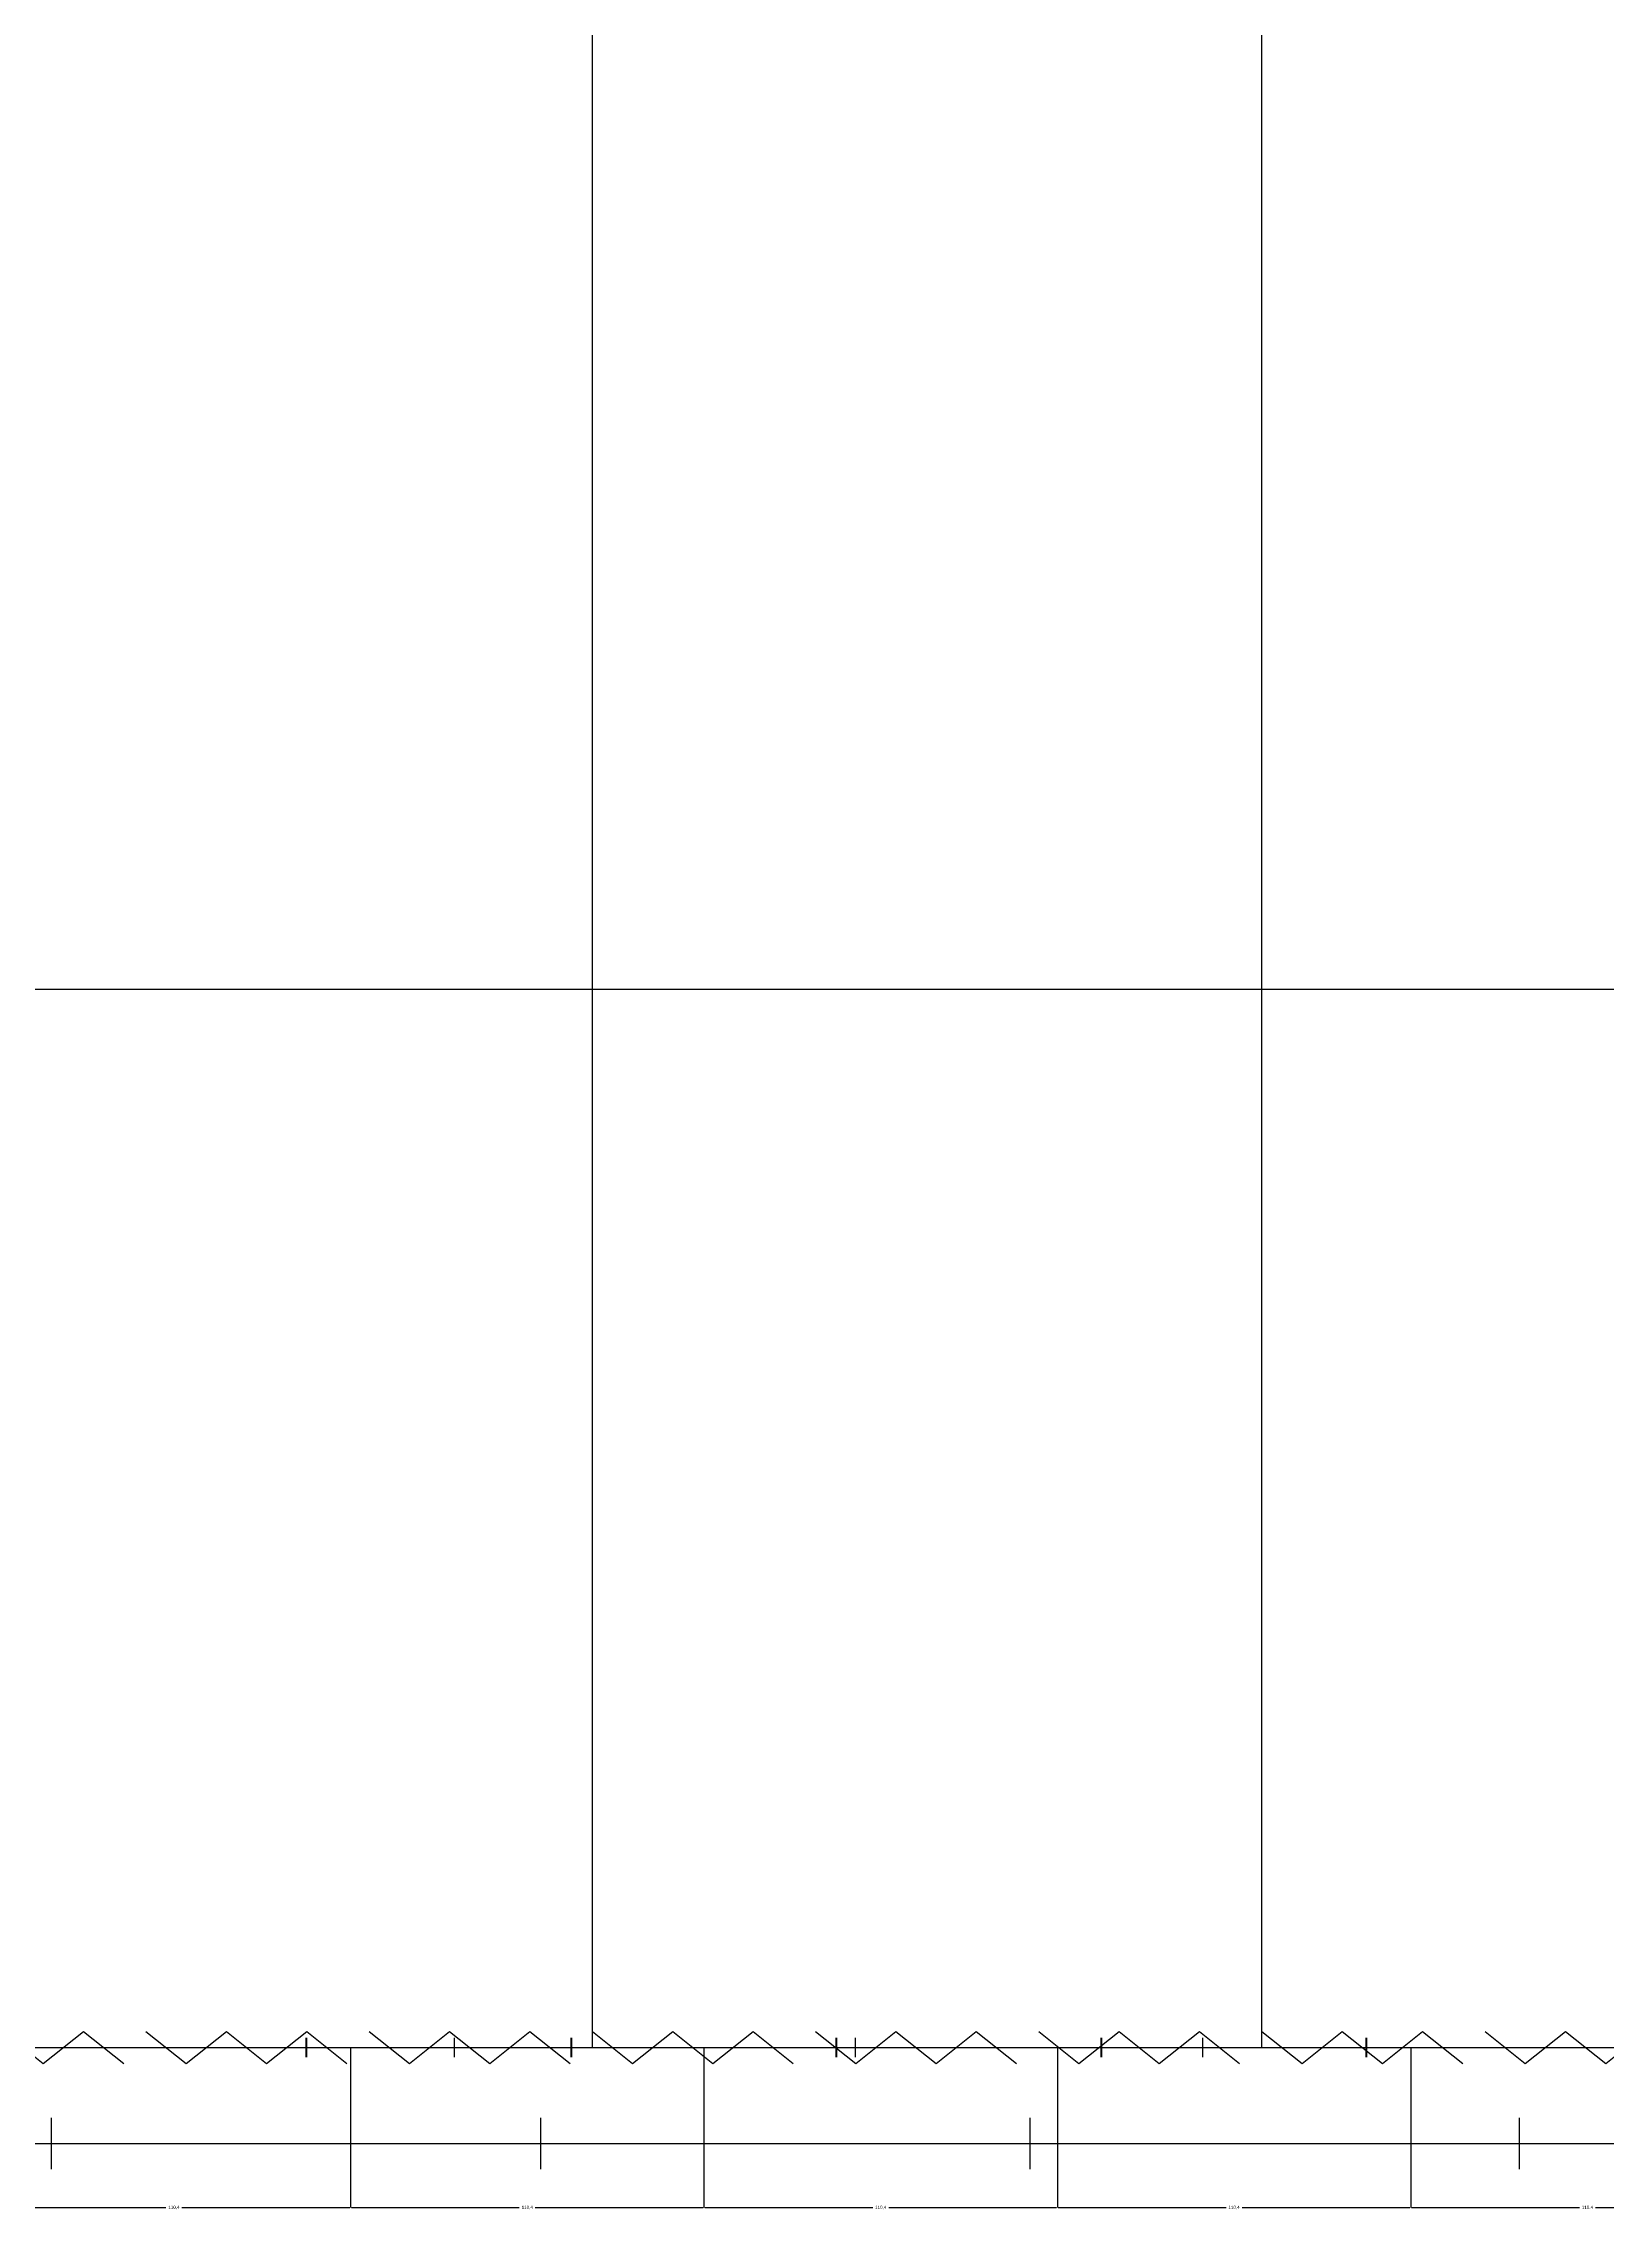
# Model space of a CAD drawing. Header units: inches. Extents: x -5298 to 11252, y 8210 to 22495.
# Drawn here: x 6952 to 7440, y 11453 to 12129 of the extents above; entities that cross this region are included whole.
import ezdxf

# ---------------------------------------------------------------- set-up
doc = ezdxf.new("R2010")
doc.units = ezdxf.units.IN
doc.header["$LTSCALE"] = 11
doc.header["$MEASUREMENT"] = 0
doc.layers.get('Defpoints').update_dxf_attribs({"color": 40})
for name, color, linetype in [('BEAM', 3, 'Continuous'), ('break', 1, 'Continuous'), ('D7', 2, 'Continuous'), ('dim', 3, 'Continuous'), ('IRON', 1, 'Continuous'), ('MABAT', 4, 'Continuous')]:
    doc.layers.add(name, color=color, linetype=linetype)
doc.layers.add('W-Conc', color=3, linetype='Continuous', lineweight=40)
doc.styles.get("Standard").update_dxf_attribs({"font": 'arial.ttf'})
doc.dimstyles.get("Standard").update_dxf_attribs({"dimtxt": 2.5, "dimasz": 2.5, "dimexe": 1.25, "dimexo": 0.625, "dimtad": 1, "dimtxsty": 'Standard', "dimcen": 2.5, "dimazin": 3, "dimtfac": 1, "dimtmove": 0, "dimatfit": 3})

# ---------------------------------------------------------------- blocks, each defined once
blk = doc.blocks.new('_CLOSEDFILLED')
at = {"color": 0, "linetype": 'BYBLOCK'}
blk.add_solid([(-1, 0.2), (0, 0), (-1, -0.2)], dxfattribs=at)
blk = doc.blocks.new('*D5')
at = {"color": 2}
for p, q in [((6937.91, 11503.27), (6937.91, 11453.27)), ((7048.31, 11503.27), (7048.31, 11453.27)), ((6938.16, 11453.27), (6990.61, 11453.27)), ((6995.61, 11453.27), (7048.06, 11453.27))]:
    blk.add_line(p, q, dxfattribs=at)
at = {"layer": 'Defpoints'}
for p in [(6937.91, 11503.27), (7048.31, 11503.27), (6937.91, 11453.27)]:
    blk.add_point(p, dxfattribs=at)
at = {"layer": 'dim', "color": 2, "xscale": 0.25, "yscale": 0.25, "rotation": 180}
blk.add_blockref('_CLOSEDFILLED', (6937.91, 11453.27), dxfattribs=at)
at = {"layer": 'dim', "color": 2, "xscale": 0.25, "yscale": 0.25}
blk.add_blockref('_CLOSEDFILLED', (7048.31, 11453.27), dxfattribs=at)
at = {"layer": 'dim', "color": 0, "insert": (6993.11, 11453.27), "char_height": 1, "attachment_point": 5}
blk.add_mtext('110,4', dxfattribs=at)
blk = doc.blocks.new('*D6')
at = {"color": 2}
for p, q in [((7048.31, 11503.27), (7048.31, 11453.27)), ((7158.71, 11503.27), (7158.71, 11453.27)), ((7048.56, 11453.27), (7101.01, 11453.27)), ((7106.01, 11453.27), (7158.46, 11453.27))]:
    blk.add_line(p, q, dxfattribs=at)
at = {"layer": 'Defpoints'}
for p in [(7048.31, 11503.27), (7158.71, 11503.27), (7048.31, 11453.27)]:
    blk.add_point(p, dxfattribs=at)
at = {"layer": 'dim', "color": 2, "xscale": 0.25, "yscale": 0.25, "rotation": 180}
blk.add_blockref('_CLOSEDFILLED', (7048.31, 11453.27), dxfattribs=at)
at = {"layer": 'dim', "color": 2, "xscale": 0.25, "yscale": 0.25}
blk.add_blockref('_CLOSEDFILLED', (7158.71, 11453.27), dxfattribs=at)
at = {"layer": 'dim', "color": 0, "insert": (7103.51, 11453.27), "char_height": 1, "attachment_point": 5}
blk.add_mtext('110,4', dxfattribs=at)
blk = doc.blocks.new('*D7')
at = {"color": 2}
for p, q in [((7158.71, 11503.27), (7158.71, 11453.27)), ((7269.12, 11503.27), (7269.12, 11453.27)), ((7158.96, 11453.27), (7211.42, 11453.27)), ((7216.42, 11453.27), (7268.87, 11453.27))]:
    blk.add_line(p, q, dxfattribs=at)
at = {"layer": 'Defpoints'}
for p in [(7158.71, 11503.27), (7269.12, 11503.27), (7158.71, 11453.27)]:
    blk.add_point(p, dxfattribs=at)
at = {"layer": 'dim', "color": 2, "xscale": 0.25, "yscale": 0.25, "rotation": 180}
blk.add_blockref('_CLOSEDFILLED', (7158.71, 11453.27), dxfattribs=at)
at = {"layer": 'dim', "color": 2, "xscale": 0.25, "yscale": 0.25}
blk.add_blockref('_CLOSEDFILLED', (7269.12, 11453.27), dxfattribs=at)
at = {"layer": 'dim', "color": 0, "insert": (7213.92, 11453.27), "char_height": 1, "attachment_point": 5}
blk.add_mtext('110,4', dxfattribs=at)
blk = doc.blocks.new('*D8')
at = {"color": 2}
for p, q in [((7269.12, 11503.27), (7269.12, 11453.27)), ((7379.52, 11503.27), (7379.52, 11453.27)), ((7269.37, 11453.27), (7321.82, 11453.27)), ((7326.82, 11453.27), (7379.27, 11453.27))]:
    blk.add_line(p, q, dxfattribs=at)
at = {"layer": 'Defpoints'}
for p in [(7269.12, 11503.27), (7379.52, 11503.27), (7269.12, 11453.27)]:
    blk.add_point(p, dxfattribs=at)
at = {"layer": 'dim', "color": 2, "xscale": 0.25, "yscale": 0.25, "rotation": 180}
blk.add_blockref('_CLOSEDFILLED', (7269.12, 11453.27), dxfattribs=at)
at = {"layer": 'dim', "color": 2, "xscale": 0.25, "yscale": 0.25}
blk.add_blockref('_CLOSEDFILLED', (7379.52, 11453.27), dxfattribs=at)
at = {"layer": 'dim', "color": 0, "insert": (7324.32, 11453.27), "char_height": 1, "attachment_point": 5}
blk.add_mtext('110,4', dxfattribs=at)
blk = doc.blocks.new('*D9')
at = {"color": 2}
for p, q in [((7379.52, 11503.27), (7379.52, 11453.27)), ((7489.92, 11503.27), (7489.92, 11453.27)), ((7379.77, 11453.27), (7432.22, 11453.27)), ((7437.22, 11453.27), (7489.67, 11453.27))]:
    blk.add_line(p, q, dxfattribs=at)
at = {"layer": 'Defpoints'}
for p in [(7379.52, 11503.27), (7489.92, 11503.27), (7379.52, 11453.27)]:
    blk.add_point(p, dxfattribs=at)
at = {"layer": 'dim', "color": 2, "xscale": 0.25, "yscale": 0.25, "rotation": 180}
blk.add_blockref('_CLOSEDFILLED', (7379.52, 11453.27), dxfattribs=at)
at = {"layer": 'dim', "color": 2, "xscale": 0.25, "yscale": 0.25}
blk.add_blockref('_CLOSEDFILLED', (7489.92, 11453.27), dxfattribs=at)
at = {"layer": 'dim', "color": 0, "insert": (7434.72, 11453.27), "char_height": 1, "attachment_point": 5}
blk.add_mtext('110,4', dxfattribs=at)

msp = doc.modelspace()

# ---------------------------------------------------------------- linework, layer by layer
at = {"layer": 'BEAM', "color": 5}
for p, q in [((7123.852, 11503.269), (7123.852, 17785.198)), ((7333.031, 11503.269), (7333.031, 17785.198)), ((6496.312, 11833.897), (10470.731, 11833.897)), ((6496.312, 11503.269), (10470.731, 11503.269))]:
    msp.add_line(p, q, dxfattribs=at)
at = {"layer": 'break', "color": 7}
for p, q in [((6939.773, 11508.269), (6952.324, 11498.269)), ((6952.324, 11498.269), (6964.875, 11508.269)), ((6964.875, 11508.269), (6977.426, 11498.269)), ((6984.398, 11508.269), (6996.949, 11498.269)), ((6996.949, 11498.269), (7009.5, 11508.269)), ((7009.5, 11508.269), (7022.051, 11498.269)), ((7022.051, 11498.269), (7034.601, 11508.269)), ((7034.601, 11508.269), (7047.152, 11498.269)), ((7054.125, 11508.269), (7066.676, 11498.269)), ((7066.676, 11498.269), (7079.226, 11508.269)), ((7079.226, 11508.269), (7091.777, 11498.269)), ((7091.777, 11498.269), (7104.328, 11508.269)), ((7104.328, 11508.269), (7116.879, 11498.269)), ((7123.852, 11508.269), (7136.402, 11498.269)), ((7136.402, 11498.269), (7148.953, 11508.269)), ((7148.953, 11508.269), (7161.504, 11498.269)), ((7161.504, 11498.269), (7174.055, 11508.269)), ((7174.055, 11508.269), (7186.605, 11498.269)), ((7193.578, 11508.269), (7206.129, 11498.269)), ((7206.129, 11498.269), (7218.68, 11508.269)), ((7218.68, 11508.269), (7231.231, 11498.269)), ((7231.231, 11498.269), (7243.781, 11508.269)), ((7243.781, 11508.269), (7256.332, 11498.269)), ((7263.305, 11508.269), (7275.856, 11498.269)), ((7275.856, 11498.269), (7288.406, 11508.269)), ((7288.406, 11508.269), (7300.957, 11498.269)), ((7300.957, 11498.269), (7313.508, 11508.269)), ((7313.508, 11508.269), (7326.059, 11498.269)), ((7333.031, 11508.269), (7345.582, 11498.269)), ((7345.582, 11498.269), (7358.133, 11508.269)), ((7358.133, 11508.269), (7370.684, 11498.269)), ((7370.684, 11498.269), (7383.235, 11508.269)), ((7383.235, 11508.269), (7395.785, 11498.269)), ((7402.758, 11508.269), (7415.309, 11498.269)), ((7415.309, 11498.269), (7427.86, 11508.269)), ((7427.86, 11508.269), (7440.411, 11498.269)), ((7440.411, 11498.269), (7452.961, 11508.269))]:
    msp.add_line(p, q, dxfattribs=at)
at = {"layer": 'D7', "color": 4}
for p, q in [((7080.785, 11500.269), (7080.785, 11506.269)), ((7314.574, 11500.269), (7314.574, 11506.269))]:
    msp.add_line(p, q, dxfattribs=at)
at = {"layer": 'IRON', "color": 1}
for p, q in [((6954.898, 11465.269), (6954.898, 11481.269)), ((7107.761, 11465.269), (7107.761, 11481.269)), ((7260.623, 11465.269), (7260.623, 11481.269)), ((7413.485, 11465.269), (7413.485, 11481.269)), ((6496.312, 11473.269), (10470.731, 11473.269))]:
    msp.add_line(p, q, dxfattribs=at)
at = {"layer": 'MABAT', "color": 3}
msp.add_line((7206.029, 11500.269), (7206.029, 11506.269), dxfattribs=at)
at = {"layer": 'W-Conc', "color": 2}
for p, q in [((7034.514, 11500.269), (7034.514, 11506.269)), ((7117.315, 11500.269), (7117.315, 11506.269)), ((7200.115, 11500.269), (7200.115, 11506.269)), ((7282.915, 11500.269), (7282.915, 11506.269)), ((7365.716, 11500.269), (7365.716, 11506.269))]:
    msp.add_line(p, q, dxfattribs=at)

# ---------------------------------------------------------------- dimensions: what is measured, and where the dimension line sits
at = {"layer": 'dim', "color": 2}
for base, p1, p2, picture, middle in [((6937.914, 11453.269), (6937.914, 11503.269), (7048.314, 11503.269), '*D5', (6993.114, 11453.269)), ((7048.314, 11453.269), (7048.314, 11503.269), (7158.715, 11503.269), '*D6', (7103.515, 11453.269)), ((7158.715, 11453.269), (7158.715, 11503.269), (7269.115, 11503.269), '*D7', (7213.915, 11453.269)), ((7269.115, 11453.269), (7269.115, 11503.269), (7379.516, 11503.269), '*D8', (7324.316, 11453.269)), ((7379.516, 11453.269), (7379.516, 11503.269), (7489.916, 11503.269), '*D9', (7434.716, 11453.269))]:
    dim = msp.add_linear_dim(base=base, p1=p1, p2=p2, dimstyle='Standard', dxfattribs=at)
    dim.commit()
    dim.dimension.update_dxf_attribs({"geometry": picture, "text_midpoint": middle})

doc.saveas('drawing.dxf')
